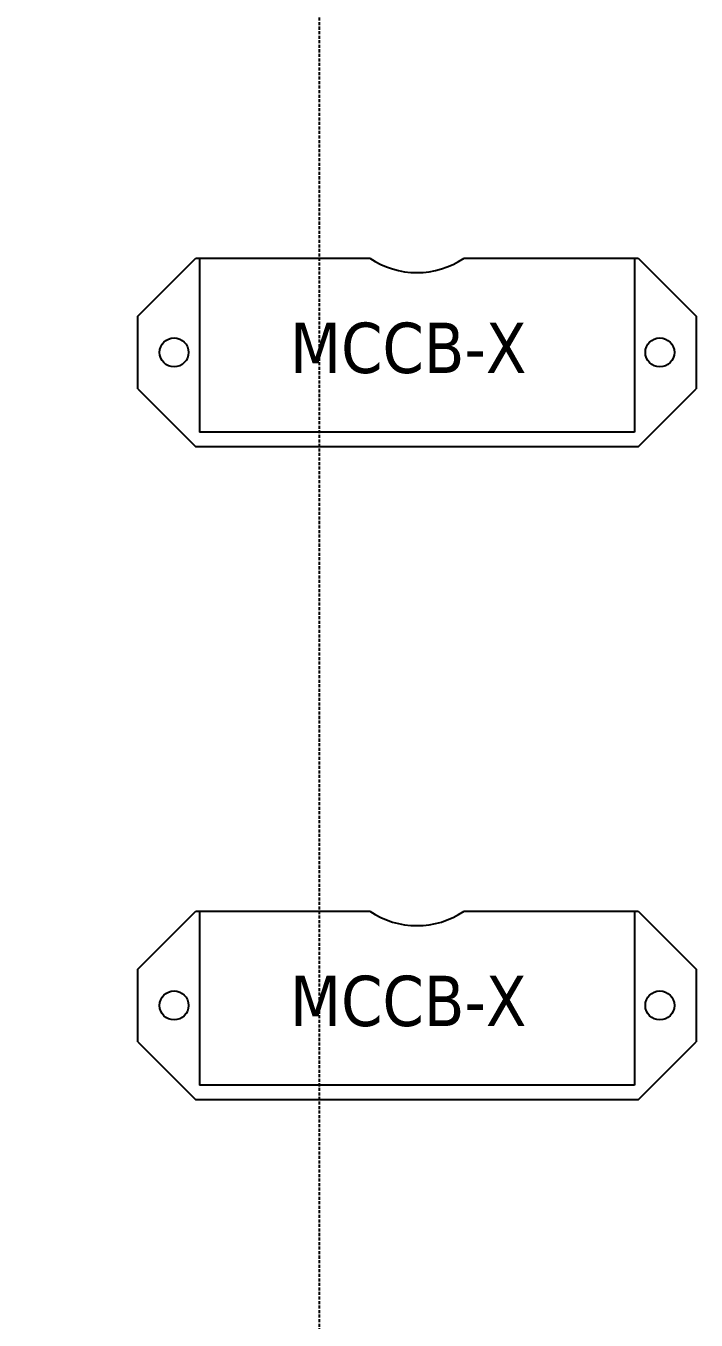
# Model space of a CAD drawing. Header units: millimetres. Extents: x 0 to 4227, y 0 to 2989.
# Drawn here: x 2892.8 to 2948.3, y 1162.4 to 1269.4 of the extents above; entities that cross this region are included whole.
import ezdxf
from ezdxf.enums import TextEntityAlignment as Align

# ---------------------------------------------------------------- set-up
doc = ezdxf.new("R2010")
doc.units = ezdxf.units.MM
doc.linetypes.add('DASHED', pattern=[0.75, 0.5, -0.25])
for name, color, linetype in [('KICHTHUOC', 8, 'Continuous'), ('Text', 4, 'Continuous'), ('THIET BI', 2, 'Continuous')]:
    doc.layers.add(name, color=color, linetype=linetype)
doc.styles.add('Tahoma (Input Text)', font='tahoma.ttf')

# ---------------------------------------------------------------- blocks, each defined once
blk = doc.blocks.new('hvnhgjghj')
at = {"layer": 'KICHTHUOC', "color": 95}
for p, q in [((-8611.84, 37566.35), (-8603.84, 37574.35)), ((-8603.84, 37574.35), (-8579.84, 37574.35)), ((-8603.34, 37574.35), (-8603.34, 37550.35)), ((-8566.84, 37574.35), (-8542.84, 37574.35)), ((-8543.34, 37574.35), (-8543.34, 37550.35)), ((-8542.84, 37574.35), (-8534.84, 37566.35)), ((-8611.84, 37556.35), (-8611.84, 37566.35)), ((-8534.84, 37566.35), (-8534.84, 37556.35)), ((-8611.84, 37556.35), (-8603.84, 37548.35)), ((-8542.84, 37548.35), (-8534.84, 37556.35)), ((-8543.34, 37550.35), (-8603.34, 37550.35)), ((-8542.84, 37548.35), (-8603.84, 37548.35))]:
    blk.add_line(p, q, dxfattribs=at)
for centre in [(-8606.84, 37561.35), (-8539.84, 37561.35)]:
    blk.add_circle(centre, 2, dxfattribs=at)
blk.add_arc((-8573.34, 37583.91), 11.56, 235.7945, 304.2055, dxfattribs=at)

msp = doc.modelspace()

# ---------------------------------------------------------------- linework, layer by layer
at = {"layer": 'THIET BI', "color": 4, "linetype": 'DASHED', "ltscale": 0.5}
msp.add_lwpolyline([(2784.07, 1652.21), (2917.07, 1652.21), (2917.07, 1048.21), (2784.07, 1048.21)], close=True, dxfattribs=at)

# ---------------------------------------------------------------- block references
at = {"layer": 'KICHTHUOC', "xscale": 0.599999999976717, "yscale": 0.599999999976717, "zscale": 0.599999999976717}
for p in [(8069.17, -21294.41), (8069.17, -21348.41)]:
    msp.add_blockref('hvnhgjghj', p, dxfattribs=at)

# ---------------------------------------------------------------- texts
at = {"layer": 'Text', "linetype": 'Continuous', "style": 'Tahoma (Input Text)'}
for p in [(2924.44, 1240.7), (2924.44, 1186.7)]:
    msp.add_text('MCCB-X', height=4.157, dxfattribs=at).set_placement(p, align=Align.CENTER)

doc.saveas('drawing.dxf')
